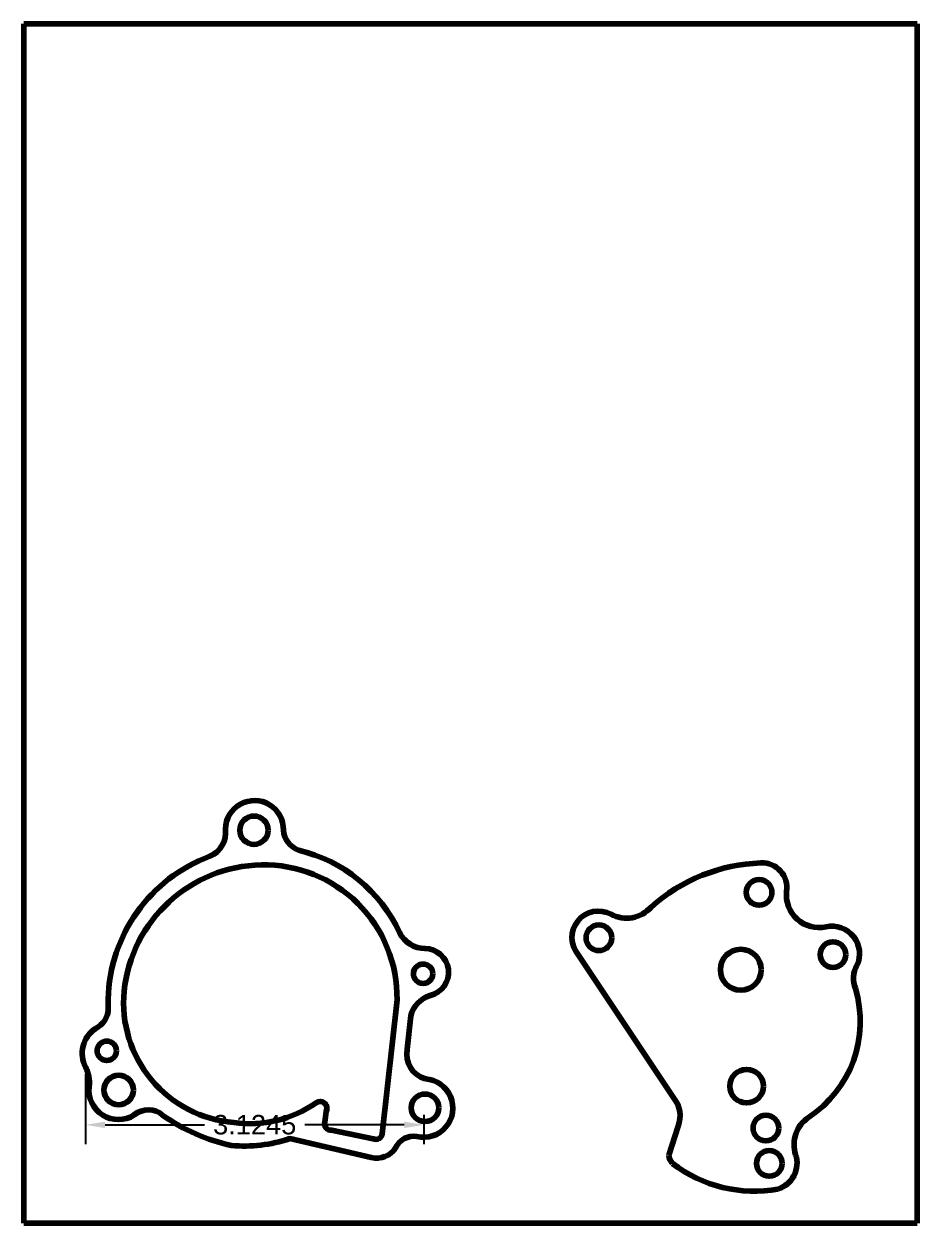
# Model space of a CAD drawing. Header units: inches. Extents: x 0 to 59, y 0 to 194.
# Drawn here: x 0 to 8.25, y 0 to 11.09 of the extents above; entities that cross this region are included whole.
import ezdxf

# ---------------------------------------------------------------- set-up
doc = ezdxf.new("R2010")
doc.units = ezdxf.units.IN
doc.header["$MEASUREMENT"] = 0
doc.layers.get('0').update_dxf_attribs({"lineweight": 140})
doc.layers.add('path', color=7, linetype='Continuous', lineweight=140)
doc.styles.get("Standard").update_dxf_attribs({"font": 'Arial.ttf'})
doc.dimstyles.get("Standard").update_dxf_attribs({"dimtxt": 0.18, "dimasz": 0.18, "dimexe": 0.18, "dimexo": 0.0625, "dimgap": 0.09, "dimtad": 0, "dimtih": 1, "dimtoh": 1, "dimdec": 4, "dimzin": 0, "dimdsep": 46, "dimtxsty": 'Standard', "dimcen": 0.09, "dimadec": 0, "dimazin": 0, "dimtfac": 1, "dimtdec": 4, "dimtofl": 0, "dimtmove": 0, "dimatfit": 3, "dimfxl": 1, "dimtolj": 1, "dimtzin": 0, "dimarcsym": 0})
picture_1 = doc.add_image_def('image1.png', size_in_pixel=(9904, 13303))

# ---------------------------------------------------------------- blocks, each defined once
blk = doc.blocks.new('*D3')
at = {"layer": 'Defpoints', "color": 0, "lineweight": -2, "transparency": 16777216}
for p, q in [((0.57, 1.377), (0.57, 0.728)), ((3.694, 1), (3.694, 0.728)), ((0.75, 0.908), (1.668, 0.908)), ((3.514, 0.908), (2.596, 0.908))]:
    blk.add_line(p, q, dxfattribs=at)
at = {"layer": 'Defpoints', "color": 0, "transparency": 16777216}
for p in [(0.57, 1.439), (3.694, 1.063), (3.694, 0.908)]:
    blk.add_point(p, dxfattribs=at)
for points in [[(0.75, 0.938), (0.75, 0.878), (0.57, 0.908)], [(3.514, 0.938), (3.514, 0.878), (3.694, 0.908)]]:
    blk.add_solid(points, dxfattribs=at)
at = {"layer": 'Defpoints', "color": 0, "transparency": 16777216, "insert": (2.132, 0.908), "char_height": 0.18, "attachment_point": 5}
blk.add_mtext('\\A1;3.1245', dxfattribs=at)

msp = doc.modelspace()

# ---------------------------------------------------------------- linework, layer by layer
at = {"layer": 'path', "color": 1, "transparency": 33554687}
for p, q in [((6.00544, 1.15549), (5.12526, 2.47752)), ((5.96121, 0.62876), (6.04467, 0.89596))]:
    msp.add_line(p, q, dxfattribs=at)
for points in [[(1.86157, 3.64243, -1.00358864), (2.39757, 3.63186, 0.29097681), (2.53735, 3.44708)], [(1.86157, 3.64243, -0.34252461), (1.71852, 3.39157, 0.30619915), (0.77762, 2.07099), (0.77854, 1.98933, -0.30247224), (0.65644, 1.79539)], [(3.70832, 2.53892, -0.29119168), (3.47144, 2.68499, 0.23110959), (2.53735, 3.44708, 0.23110959)], [(3.75319, 2.10357, 0.25412033), (3.57422, 1.9165), (3.54179, 1.60713, 0.39248947), (3.70951, 1.33168, 0.39248947)], [(0.65644, 1.79539, 0.3778931), (0.56993, 1.43944, -0.15310375), (0.60214, 1.26283, 0.6340968), (1.01961, 0.99874, -0.38254128), (1.28359, 0.99477, 0.09970598), (1.91755, 0.71729, 0.10825406), (2.45572, 0.78098), (3.20973, 0.60625, 0.31641879), (3.4348, 0.69426, -0.33229664), (3.62933, 0.80122)]]:
    msp.add_lwpolyline(points, format="xyb", dxfattribs=at)
msp.add_lwpolyline([(2.19537, 3.31136, 0.37927795), (0.92581, 2.14241, 0.41877097), (1.93986, 0.92868, 0.19120533), (2.69946, 1.11219, -0.788264), (2.79318, 1.02985), (2.77906, 0.9329, 0.5428027), (2.84135, 0.85934), (3.22837, 0.77839, 0.52319402), (3.3103, 0.82452), (3.44785, 2.0642, 0.42462367)], format="xyb", close=True, dxfattribs=at)
for centre, radius in [((2.12543, 3.63189), 0.13096), ((6.79416, 3.0568), 0.11882), ((5.31333, 2.63718), 0.11882), ((7.47687, 2.48165), 0.11882), ((6.62467, 2.34188), 0.18897), ((3.6887, 2.30461), 0.08978), ((0.76535, 1.59234), 0.08978), ((0.87509, 1.22977), 0.13568), ((6.67819, 1.26523), 0.15513), ((3.70613, 1.06555), 0.12714), ((6.85656, 0.87792), 0.11882), ((6.88815, 0.55124), 0.11882)]:
    msp.add_circle(centre, radius, dxfattribs=at)
for centre, radius, start, end in [((6.86347, 1.7281), 1.6018, 91.891218, 131.838176), ((6.8237, 3.10286), 0.22655, 350.599577, 93.313808), ((7.34942, 3.03506), 0.30378, 174.182967, 282.053755), ((5.30896, 2.63911), 0.24466, 61.558181, 221.335668), ((5.56837, 3.11803), 0.3, 241.558181, 319.069842), ((7.46759, 2.48931), 0.25463, 335.075494, 102.411755), ((3.70263, 2.31834), 0.22065, 283.247701, 89.38206), ((7.91285, 2.25963), 0.24682, 150.278355, 201.678311), ((6.67076, 1.86113), 1.05833, 303.301299, 16.881172), ((3.6944, 1.06267), 0.26943, 256.024916, 86.784134), ((5.80842, 0.99298), 0.25539, 337.673932, 39.516218), ((7.41654, 0.72584), 0.3, 123.301299, 198.315896), ((6.06917, 0.62876), 0.10797, 180, 226.360121), ((6.89461, 0.55307), 0.24978, 287.204791, 18.315896), ((6.74829, 1.53242), 1.2377, 232.490049, 280.248243)]:
    msp.add_arc(centre, radius, start, end, dxfattribs=at)

# ---------------------------------------------------------------- dimensions: what is measured, and where the dimension line sits
at = {"layer": 'Defpoints', "transparency": 33554687}
dim = msp.add_linear_dim(base=(3.6944, 0.9083), p1=(0.56993, 1.43944), p2=(3.6944, 1.06267), dimstyle='Standard', dxfattribs=at)
dim.commit()
dim.dimension.update_dxf_attribs({"geometry": '*D3', "text_midpoint": (2.13217, 0.9083)})

# ---------------------------------------------------------------- pictures from other files: only their frames are drawn
at = {"transparency": 33554465}
image = msp.add_image(picture_1, insert=(0, 0), size_in_units=(8.25335, 11.08586), dxfattribs=at)
image.dxf.flags = 7

doc.saveas('drawing.dxf')
